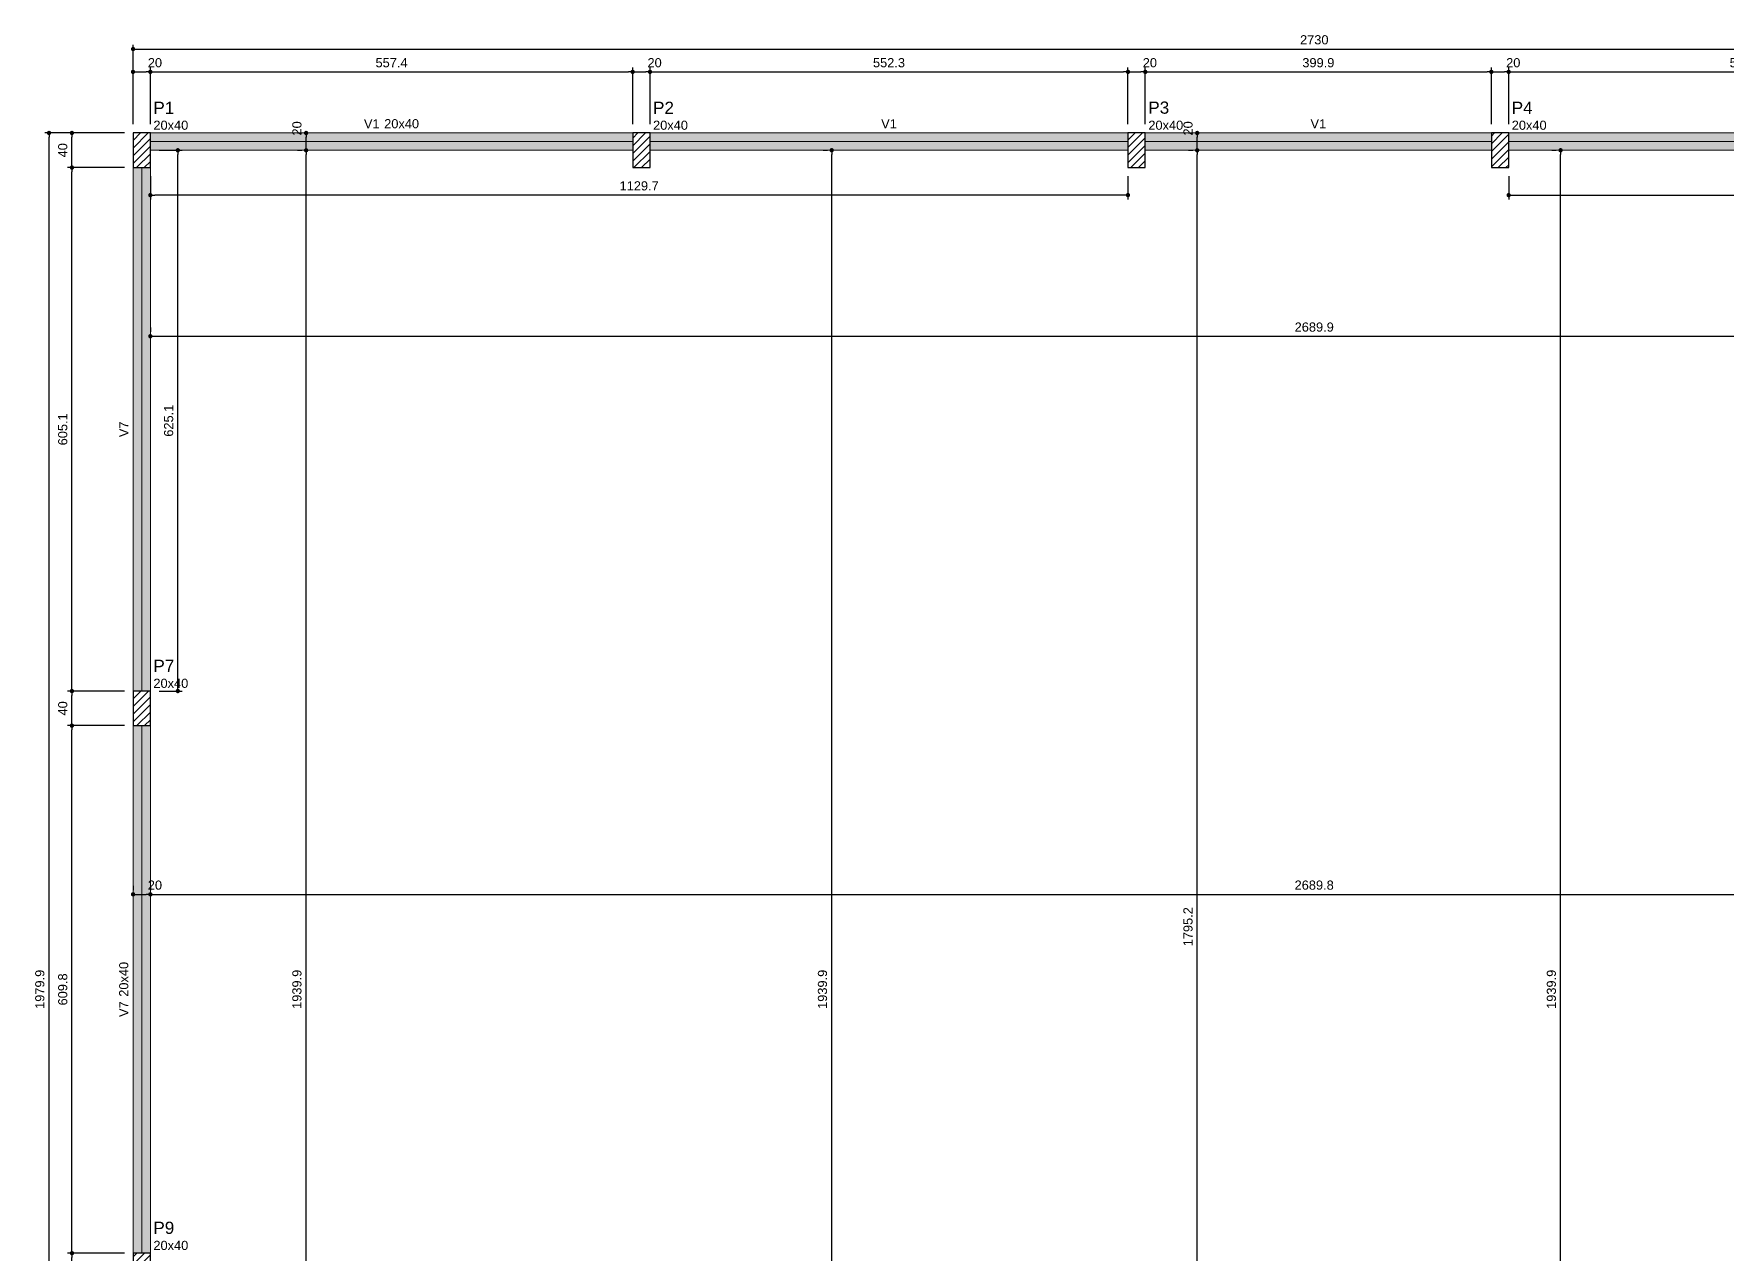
# Model space of a CAD drawing. Header units: millimetres. Extents: x 180 to 11148, y -1598 to 1045.
# Drawn here: x 1701.83 to 1740.94, y 14.91 to 43.1 of the extents above; entities that cross this region are included whole.
import ezdxf

# ---------------------------------------------------------------- set-up
doc = ezdxf.new("R2010")
doc.units = ezdxf.units.MM
doc.header["$MEASUREMENT"] = 0
for name, color, linetype, lineweight in [('FO-Cotas', 5, 'Continuous', 5), ('FO-Eixos', 5, 'Continuous', 5), ('FO-Hachura pilar que passa', 19, 'Continuous', 5), ('FO-Hachura viga', 43, 'Continuous', 5), ('FO-Pilares', 4, 'Continuous', 30), ('FO-Textos das vigas', 7, 'Continuous', 5), ('FO-Textos dos pilares', 7, 'Continuous', 5), ('FO-Vigas', 1, 'Continuous', 20)]:
    doc.layers.add(name, color=color, linetype=linetype, lineweight=lineweight)
doc.styles.add('Arial', font='arial.ttf')
doc.dimstyles.new('UM_50.000000', dxfattribs={"dimtxt": 0.18, "dimasz": 0.1, "dimexe": 0.1, "dimexo": 0.2, "dimgap": 0, "dimtad": 1, "dimtih": 1, "dimtoh": 1, "dimdec": 1, "dimlfac": 50, "dimzin": 0, "dimdsep": 46, "dimtxsty": 'Standard', "dimcen": 0.09, "dimdle": 0.1, "dimadec": 1, "dimazin": 2, "dimtfac": 1, "dimtdec": 4, "dimtofl": 0, "dimtmove": 0, "dimatfit": 3, "dimfxl": 1, "dimtolj": 1, "dimarcsym": 0})
pattern_1 = [(45, (1704.12265, 1.2133), (-0.08838835, 0.08838835), [])]

# ---------------------------------------------------------------- blocks, each defined once
blk = doc.blocks.new('_Dot')
at = {"color": 0, "linetype": 'ByBlock', "lineweight": -2}
blk.add_line((-0.5, 0), (-1, 0), dxfattribs=at)
at = {"color": 0, "linetype": 'ByBlock', "const_width": 0.5}
blk.add_lwpolyline([(-0.25, 0, 1), (0.25, 0, 1)], format="xyb", close=True, dxfattribs=at)
blk = doc.blocks.new('*D481')
at = {"layer": 'Defpoints', "color": 0, "transparency": 16777216}
for p in [(1704.523, 42.223), (1704.123, 40.811), (1704.523, 40.811)]:
    blk.add_point(p, dxfattribs=at)
at = {"layer": 'FO-Cotas', "color": 0, "lineweight": -2, "transparency": 16777216}
for p, q in [((1704.123, 41.011), (1704.123, 42.323)), ((1704.523, 41.011), (1704.523, 42.323)), ((1704.223, 42.223), (1704.423, 42.223))]:
    blk.add_line(p, q, dxfattribs=at)
at = {"layer": 'FO-Cotas', "color": 0, "lineweight": -2, "transparency": 16777216, "xscale": 0.1000000014901161, "yscale": 0.1000000014901161, "zscale": 0.1000000014901161, "rotation": 180}
blk.add_blockref('_Dot', (1704.123, 42.223), dxfattribs=at)
at = {"layer": 'FO-Cotas', "color": 0, "lineweight": -2, "transparency": 16777216, "xscale": 0.1000000014901161, "yscale": 0.1000000014901161, "zscale": 0.1000000014901161}
blk.add_blockref('_Dot', (1704.523, 42.223), dxfattribs=at)
at = {"layer": 'FO-Cotas', "transparency": 16777216, "insert": (1704.629, 42.434), "char_height": 0.2118, "attachment_point": 5, "rotation": 0.0057, "style": 'Arial'}
blk.add_mtext('\\A1;20', dxfattribs=at)
blk = doc.blocks.new('*D482')
at = {"layer": 'Defpoints', "color": 0, "transparency": 16777216}
for p in [(1715.671, 42.223), (1704.523, 40.811), (1715.671, 40.811)]:
    blk.add_point(p, dxfattribs=at)
at = {"layer": 'FO-Cotas', "color": 0, "lineweight": -2, "transparency": 16777216}
for p, q in [((1704.523, 41.011), (1704.523, 42.323)), ((1715.671, 41.011), (1715.671, 42.323)), ((1704.623, 42.223), (1715.571, 42.223))]:
    blk.add_line(p, q, dxfattribs=at)
at = {"layer": 'FO-Cotas', "color": 0, "lineweight": -2, "transparency": 16777216, "xscale": 0.1000000014901161, "yscale": 0.1000000014901161, "zscale": 0.1000000014901161, "rotation": 180}
blk.add_blockref('_Dot', (1704.523, 42.223), dxfattribs=at)
at = {"layer": 'FO-Cotas', "color": 0, "lineweight": -2, "transparency": 16777216, "xscale": 0.1000000014901161, "yscale": 0.1000000014901161, "zscale": 0.1000000014901161}
blk.add_blockref('_Dot', (1715.671, 42.223), dxfattribs=at)
at = {"layer": 'FO-Cotas', "transparency": 16777216, "insert": (1710.097, 42.434), "char_height": 0.2118, "attachment_point": 5, "rotation": 0.0057, "style": 'Arial'}
blk.add_mtext('\\A1;557.4', dxfattribs=at)
blk = doc.blocks.new('*D483')
at = {"layer": 'Defpoints', "color": 0, "transparency": 16777216}
for p in [(1716.071, 42.223), (1715.671, 40.811), (1716.071, 40.811)]:
    blk.add_point(p, dxfattribs=at)
at = {"layer": 'FO-Cotas', "color": 0, "lineweight": -2, "transparency": 16777216}
for p, q in [((1715.671, 41.011), (1715.671, 42.323)), ((1716.071, 41.011), (1716.071, 42.323)), ((1715.771, 42.223), (1715.971, 42.223))]:
    blk.add_line(p, q, dxfattribs=at)
at = {"layer": 'FO-Cotas', "color": 0, "lineweight": -2, "transparency": 16777216, "xscale": 0.1000000014901161, "yscale": 0.1000000014901161, "zscale": 0.1000000014901161, "rotation": 180}
blk.add_blockref('_Dot', (1715.671, 42.223), dxfattribs=at)
at = {"layer": 'FO-Cotas', "color": 0, "lineweight": -2, "transparency": 16777216, "xscale": 0.1000000014901161, "yscale": 0.1000000014901161, "zscale": 0.1000000014901161}
blk.add_blockref('_Dot', (1716.071, 42.223), dxfattribs=at)
at = {"layer": 'FO-Cotas', "transparency": 16777216, "insert": (1716.177, 42.434), "char_height": 0.2118, "attachment_point": 5, "rotation": 0.0057, "style": 'Arial'}
blk.add_mtext('\\A1;20', dxfattribs=at)
blk = doc.blocks.new('*D484')
at = {"layer": 'Defpoints', "color": 0, "transparency": 16777216}
for p in [(1727.117, 42.223), (1716.071, 40.811), (1727.117, 40.811)]:
    blk.add_point(p, dxfattribs=at)
at = {"layer": 'FO-Cotas', "color": 0, "lineweight": -2, "transparency": 16777216}
for p, q in [((1716.071, 41.011), (1716.071, 42.323)), ((1727.117, 41.011), (1727.117, 42.323)), ((1716.171, 42.223), (1727.017, 42.223))]:
    blk.add_line(p, q, dxfattribs=at)
at = {"layer": 'FO-Cotas', "color": 0, "lineweight": -2, "transparency": 16777216, "xscale": 0.1000000014901161, "yscale": 0.1000000014901161, "zscale": 0.1000000014901161, "rotation": 180}
blk.add_blockref('_Dot', (1716.071, 42.223), dxfattribs=at)
at = {"layer": 'FO-Cotas', "color": 0, "lineweight": -2, "transparency": 16777216, "xscale": 0.1000000014901161, "yscale": 0.1000000014901161, "zscale": 0.1000000014901161}
blk.add_blockref('_Dot', (1727.117, 42.223), dxfattribs=at)
at = {"layer": 'FO-Cotas', "transparency": 16777216, "insert": (1721.594, 42.434), "char_height": 0.2118, "attachment_point": 5, "rotation": 0.0057, "style": 'Arial'}
blk.add_mtext('\\A1;552.3', dxfattribs=at)
blk = doc.blocks.new('*D485')
at = {"layer": 'Defpoints', "color": 0, "transparency": 16777216}
for p in [(1727.517, 42.223), (1727.117, 40.811), (1727.517, 40.811)]:
    blk.add_point(p, dxfattribs=at)
at = {"layer": 'FO-Cotas', "color": 0, "lineweight": -2, "transparency": 16777216}
for p, q in [((1727.117, 41.011), (1727.117, 42.323)), ((1727.517, 41.011), (1727.517, 42.323)), ((1727.217, 42.223), (1727.417, 42.223))]:
    blk.add_line(p, q, dxfattribs=at)
at = {"layer": 'FO-Cotas', "color": 0, "lineweight": -2, "transparency": 16777216, "xscale": 0.1000000014901161, "yscale": 0.1000000014901161, "zscale": 0.1000000014901161, "rotation": 180}
blk.add_blockref('_Dot', (1727.117, 42.223), dxfattribs=at)
at = {"layer": 'FO-Cotas', "color": 0, "lineweight": -2, "transparency": 16777216, "xscale": 0.1000000014901161, "yscale": 0.1000000014901161, "zscale": 0.1000000014901161}
blk.add_blockref('_Dot', (1727.517, 42.223), dxfattribs=at)
at = {"layer": 'FO-Cotas', "transparency": 16777216, "insert": (1727.623, 42.434), "char_height": 0.2118, "attachment_point": 5, "rotation": 0.0057, "style": 'Arial'}
blk.add_mtext('\\A1;20', dxfattribs=at)
blk = doc.blocks.new('*D486')
at = {"layer": 'Defpoints', "color": 0, "transparency": 16777216}
for p in [(1735.516, 42.223), (1727.517, 40.811), (1735.516, 40.811)]:
    blk.add_point(p, dxfattribs=at)
at = {"layer": 'FO-Cotas', "color": 0, "lineweight": -2, "transparency": 16777216}
for p, q in [((1727.517, 41.011), (1727.517, 42.323)), ((1735.516, 41.011), (1735.516, 42.323)), ((1727.617, 42.223), (1735.416, 42.223))]:
    blk.add_line(p, q, dxfattribs=at)
at = {"layer": 'FO-Cotas', "color": 0, "lineweight": -2, "transparency": 16777216, "xscale": 0.1000000014901161, "yscale": 0.1000000014901161, "zscale": 0.1000000014901161, "rotation": 180}
blk.add_blockref('_Dot', (1727.517, 42.223), dxfattribs=at)
at = {"layer": 'FO-Cotas', "color": 0, "lineweight": -2, "transparency": 16777216, "xscale": 0.1000000014901161, "yscale": 0.1000000014901161, "zscale": 0.1000000014901161}
blk.add_blockref('_Dot', (1735.516, 42.223), dxfattribs=at)
at = {"layer": 'FO-Cotas', "transparency": 16777216, "insert": (1731.517, 42.434), "char_height": 0.2118, "attachment_point": 5, "rotation": 0.0057, "style": 'Arial'}
blk.add_mtext('\\A1;399.9', dxfattribs=at)
blk = doc.blocks.new('*D487')
at = {"layer": 'Defpoints', "color": 0, "transparency": 16777216}
for p in [(1735.916, 42.223), (1735.516, 40.811), (1735.916, 40.811)]:
    blk.add_point(p, dxfattribs=at)
at = {"layer": 'FO-Cotas', "color": 0, "lineweight": -2, "transparency": 16777216}
for p, q in [((1735.516, 41.011), (1735.516, 42.323)), ((1735.916, 41.011), (1735.916, 42.323)), ((1735.616, 42.223), (1735.816, 42.223))]:
    blk.add_line(p, q, dxfattribs=at)
at = {"layer": 'FO-Cotas', "color": 0, "lineweight": -2, "transparency": 16777216, "xscale": 0.1000000014901161, "yscale": 0.1000000014901161, "zscale": 0.1000000014901161, "rotation": 180}
blk.add_blockref('_Dot', (1735.516, 42.223), dxfattribs=at)
at = {"layer": 'FO-Cotas', "color": 0, "lineweight": -2, "transparency": 16777216, "xscale": 0.1000000014901161, "yscale": 0.1000000014901161, "zscale": 0.1000000014901161}
blk.add_blockref('_Dot', (1735.916, 42.223), dxfattribs=at)
at = {"layer": 'FO-Cotas', "transparency": 16777216, "insert": (1736.022, 42.434), "char_height": 0.2118, "attachment_point": 5, "rotation": 0.0057, "style": 'Arial'}
blk.add_mtext('\\A1;20', dxfattribs=at)
blk = doc.blocks.new('*D488')
at = {"layer": 'Defpoints', "color": 0, "transparency": 16777216}
for p in [(1746.87, 42.223), (1735.916, 40.811), (1746.87, 40.811)]:
    blk.add_point(p, dxfattribs=at)
at = {"layer": 'FO-Cotas', "color": 0, "lineweight": -2, "transparency": 16777216}
for p, q in [((1735.916, 41.011), (1735.916, 42.323)), ((1746.87, 41.011), (1746.87, 42.323)), ((1736.016, 42.223), (1746.77, 42.223))]:
    blk.add_line(p, q, dxfattribs=at)
at = {"layer": 'FO-Cotas', "color": 0, "lineweight": -2, "transparency": 16777216, "xscale": 0.1000000014901161, "yscale": 0.1000000014901161, "zscale": 0.1000000014901161, "rotation": 180}
blk.add_blockref('_Dot', (1735.916, 42.223), dxfattribs=at)
at = {"layer": 'FO-Cotas', "color": 0, "lineweight": -2, "transparency": 16777216, "xscale": 0.1000000014901161, "yscale": 0.1000000014901161, "zscale": 0.1000000014901161}
blk.add_blockref('_Dot', (1746.87, 42.223), dxfattribs=at)
at = {"layer": 'FO-Cotas', "transparency": 16777216, "insert": (1741.393, 42.434), "char_height": 0.2118, "attachment_point": 5, "rotation": 0.0057, "style": 'Arial'}
blk.add_mtext('\\A1;547.7', dxfattribs=at)
blk = doc.blocks.new('*D492')
at = {"layer": 'Defpoints', "color": 0, "transparency": 16777216}
for p in [(1758.723, 42.752), (1704.123, 40.811), (1758.723, 40.811)]:
    blk.add_point(p, dxfattribs=at)
at = {"layer": 'FO-Cotas', "color": 0, "lineweight": -2, "transparency": 16777216}
for p, q in [((1704.123, 41.011), (1704.123, 42.852)), ((1704.223, 42.752), (1758.623, 42.752)), ((1758.723, 41.011), (1758.723, 42.852))]:
    blk.add_line(p, q, dxfattribs=at)
at = {"layer": 'FO-Cotas', "color": 0, "lineweight": -2, "transparency": 16777216, "xscale": 0.1000000014901161, "yscale": 0.1000000014901161, "zscale": 0.1000000014901161, "rotation": 180}
blk.add_blockref('_Dot', (1704.123, 42.752), dxfattribs=at)
at = {"layer": 'FO-Cotas', "color": 0, "lineweight": -2, "transparency": 16777216, "xscale": 0.1000000014901161, "yscale": 0.1000000014901161, "zscale": 0.1000000014901161}
blk.add_blockref('_Dot', (1758.723, 42.752), dxfattribs=at)
at = {"layer": 'FO-Cotas', "transparency": 16777216, "insert": (1731.423, 42.964), "char_height": 0.2118, "attachment_point": 5, "rotation": 0.0057, "style": 'Arial'}
blk.add_mtext('\\A1;2730', dxfattribs=at)
blk = doc.blocks.new('*D508')
at = {"layer": 'Defpoints', "color": 0, "transparency": 16777216}
for p in [(1702.711, 14.912), (1704.123, 14.912), (1704.123, 14.112)]:
    blk.add_point(p, dxfattribs=at)
at = {"layer": 'FO-Cotas', "color": 0, "lineweight": -2, "transparency": 16777216}
for p, q in [((1703.923, 14.912), (1702.611, 14.912)), ((1702.711, 14.212), (1702.711, 14.812)), ((1703.923, 14.112), (1702.611, 14.112))]:
    blk.add_line(p, q, dxfattribs=at)
at = {"layer": 'FO-Cotas', "color": 0, "lineweight": -2, "transparency": 16777216, "xscale": 0.1000000014901161, "yscale": 0.1000000014901161, "zscale": 0.1000000014901161}
for p, rotation in [((1702.711, 14.912), 90), ((1702.711, 14.112), 270)]:
    blk.add_blockref('_Dot', p, dxfattribs=dict(at, rotation=rotation))
at = {"layer": 'FO-Cotas', "transparency": 16777216, "insert": (1702.499, 14.512), "char_height": 0.2118, "attachment_point": 5, "rotation": 90, "style": 'Arial'}
blk.add_mtext('\\A1;40', dxfattribs=at)
blk = doc.blocks.new('*D509')
at = {"layer": 'Defpoints', "color": 0, "transparency": 16777216}
for p in [(1702.711, 27.108), (1704.123, 27.108), (1704.123, 14.912)]:
    blk.add_point(p, dxfattribs=at)
at = {"layer": 'FO-Cotas', "color": 0, "lineweight": -2, "transparency": 16777216}
for p, q in [((1703.923, 27.108), (1702.611, 27.108)), ((1702.711, 15.012), (1702.711, 27.008)), ((1703.923, 14.912), (1702.611, 14.912))]:
    blk.add_line(p, q, dxfattribs=at)
at = {"layer": 'FO-Cotas', "color": 0, "lineweight": -2, "transparency": 16777216, "xscale": 0.1000000014901161, "yscale": 0.1000000014901161, "zscale": 0.1000000014901161}
for p, rotation in [((1702.711, 27.108), 90), ((1702.711, 14.912), 270)]:
    blk.add_blockref('_Dot', p, dxfattribs=dict(at, rotation=rotation))
at = {"layer": 'FO-Cotas', "transparency": 16777216, "insert": (1702.499, 21.01), "char_height": 0.2118, "attachment_point": 5, "rotation": 90, "style": 'Arial'}
blk.add_mtext('\\A1;609.8', dxfattribs=at)
blk = doc.blocks.new('*D510')
at = {"layer": 'Defpoints', "color": 0, "transparency": 16777216}
for p in [(1702.711, 27.908), (1704.123, 27.908), (1704.123, 27.108)]:
    blk.add_point(p, dxfattribs=at)
at = {"layer": 'FO-Cotas', "color": 0, "lineweight": -2, "transparency": 16777216}
for p, q in [((1703.923, 27.908), (1702.611, 27.908)), ((1702.711, 27.208), (1702.711, 27.808)), ((1703.923, 27.108), (1702.611, 27.108))]:
    blk.add_line(p, q, dxfattribs=at)
at = {"layer": 'FO-Cotas', "color": 0, "lineweight": -2, "transparency": 16777216, "xscale": 0.1000000014901161, "yscale": 0.1000000014901161, "zscale": 0.1000000014901161}
for p, rotation in [((1702.711, 27.908), 90), ((1702.711, 27.108), 270)]:
    blk.add_blockref('_Dot', p, dxfattribs=dict(at, rotation=rotation))
at = {"layer": 'FO-Cotas', "transparency": 16777216, "insert": (1702.499, 27.508), "char_height": 0.2118, "attachment_point": 5, "rotation": 90, "style": 'Arial'}
blk.add_mtext('\\A1;40', dxfattribs=at)
blk = doc.blocks.new('*D511')
at = {"layer": 'Defpoints', "color": 0, "transparency": 16777216}
for p in [(1702.711, 40.011), (1704.123, 40.011), (1704.123, 27.908)]:
    blk.add_point(p, dxfattribs=at)
at = {"layer": 'FO-Cotas', "color": 0, "lineweight": -2, "transparency": 16777216}
for p, q in [((1703.923, 40.011), (1702.611, 40.011)), ((1702.711, 28.008), (1702.711, 39.911)), ((1703.923, 27.908), (1702.611, 27.908))]:
    blk.add_line(p, q, dxfattribs=at)
at = {"layer": 'FO-Cotas', "color": 0, "lineweight": -2, "transparency": 16777216, "xscale": 0.1000000014901161, "yscale": 0.1000000014901161, "zscale": 0.1000000014901161}
for p, rotation in [((1702.711, 40.011), 90), ((1702.711, 27.908), 270)]:
    blk.add_blockref('_Dot', p, dxfattribs=dict(at, rotation=rotation))
at = {"layer": 'FO-Cotas', "transparency": 16777216, "insert": (1702.499, 33.959), "char_height": 0.2118, "attachment_point": 5, "rotation": 90, "style": 'Arial'}
blk.add_mtext('\\A1;605.1', dxfattribs=at)
blk = doc.blocks.new('*D512')
at = {"layer": 'Defpoints', "color": 0, "transparency": 16777216}
for p in [(1702.711, 40.811), (1704.123, 40.811), (1704.123, 40.011)]:
    blk.add_point(p, dxfattribs=at)
at = {"layer": 'FO-Cotas', "color": 0, "lineweight": -2, "transparency": 16777216}
for p, q in [((1703.923, 40.811), (1702.611, 40.811)), ((1702.711, 40.111), (1702.711, 40.711)), ((1703.923, 40.011), (1702.611, 40.011))]:
    blk.add_line(p, q, dxfattribs=at)
at = {"layer": 'FO-Cotas', "color": 0, "lineweight": -2, "transparency": 16777216, "xscale": 0.1000000014901161, "yscale": 0.1000000014901161, "zscale": 0.1000000014901161}
for p, rotation in [((1702.711, 40.811), 90), ((1702.711, 40.011), 270)]:
    blk.add_blockref('_Dot', p, dxfattribs=dict(at, rotation=rotation))
at = {"layer": 'FO-Cotas', "transparency": 16777216, "insert": (1702.499, 40.411), "char_height": 0.2118, "attachment_point": 5, "rotation": 90, "style": 'Arial'}
blk.add_mtext('\\A1;40', dxfattribs=at)
blk = doc.blocks.new('*D513')
at = {"layer": 'Defpoints', "color": 0, "transparency": 16777216}
for p in [(1702.181, 40.811), (1704.123, 40.811), (1704.123, 1.213)]:
    blk.add_point(p, dxfattribs=at)
at = {"layer": 'FO-Cotas', "color": 0, "lineweight": -2, "transparency": 16777216}
for p, q in [((1703.923, 40.811), (1702.081, 40.811)), ((1702.181, 1.313), (1702.181, 40.711)), ((1703.923, 1.213), (1702.081, 1.213))]:
    blk.add_line(p, q, dxfattribs=at)
at = {"layer": 'FO-Cotas', "color": 0, "lineweight": -2, "transparency": 16777216, "xscale": 0.1000000014901161, "yscale": 0.1000000014901161, "zscale": 0.1000000014901161}
for p, rotation in [((1702.181, 40.811), 90), ((1702.181, 1.213), 270)]:
    blk.add_blockref('_Dot', p, dxfattribs=dict(at, rotation=rotation))
at = {"layer": 'FO-Cotas', "transparency": 16777216, "insert": (1701.969, 21.012), "char_height": 0.2118, "attachment_point": 5, "rotation": 90, "style": 'Arial'}
blk.add_mtext('\\A1;1979.9', dxfattribs=at)
blk = doc.blocks.new('*D542')
at = {"layer": 'Defpoints', "color": 0, "transparency": 16777216}
for p in [(1704.123, 23.208), (1704.523, 23.208), (1704.523, 23.208)]:
    blk.add_point(p, dxfattribs=at)
at = {"layer": 'FO-Cotas', "color": 0, "lineweight": -2, "transparency": 16777216}
for p, q in [((1704.123, 23.408), (1704.123, 23.308)), ((1704.223, 23.208), (1704.423, 23.208)), ((1704.523, 23.408), (1704.523, 23.308))]:
    blk.add_line(p, q, dxfattribs=at)
at = {"layer": 'FO-Cotas', "color": 0, "lineweight": -2, "transparency": 16777216, "xscale": 0.1000000014901161, "yscale": 0.1000000014901161, "zscale": 0.1000000014901161, "rotation": 180}
blk.add_blockref('_Dot', (1704.123, 23.208), dxfattribs=at)
at = {"layer": 'FO-Cotas', "color": 0, "lineweight": -2, "transparency": 16777216, "xscale": 0.1000000014901161, "yscale": 0.1000000014901161, "zscale": 0.1000000014901161}
blk.add_blockref('_Dot', (1704.523, 23.208), dxfattribs=at)
at = {"layer": 'FO-Cotas', "transparency": 16777216, "insert": (1704.629, 23.42), "char_height": 0.2118, "attachment_point": 5, "rotation": 0.0057, "style": 'Arial'}
blk.add_mtext('\\A1;20', dxfattribs=at)
blk = doc.blocks.new('*D543')
at = {"layer": 'Defpoints', "color": 0, "transparency": 16777216}
for p in [(1704.523, 23.208), (1758.319, 23.208), (1758.319, 23.208)]:
    blk.add_point(p, dxfattribs=at)
at = {"layer": 'FO-Cotas', "color": 0, "lineweight": -2, "transparency": 16777216}
for p, q in [((1704.523, 23.408), (1704.523, 23.308)), ((1704.623, 23.208), (1758.219, 23.208)), ((1758.319, 23.408), (1758.319, 23.308))]:
    blk.add_line(p, q, dxfattribs=at)
at = {"layer": 'FO-Cotas', "color": 0, "lineweight": -2, "transparency": 16777216, "xscale": 0.1000000014901161, "yscale": 0.1000000014901161, "zscale": 0.1000000014901161, "rotation": 180}
blk.add_blockref('_Dot', (1704.523, 23.208), dxfattribs=at)
at = {"layer": 'FO-Cotas', "color": 0, "lineweight": -2, "transparency": 16777216, "xscale": 0.1000000014901161, "yscale": 0.1000000014901161, "zscale": 0.1000000014901161}
blk.add_blockref('_Dot', (1758.319, 23.208), dxfattribs=at)
at = {"layer": 'FO-Cotas', "transparency": 16777216, "insert": (1731.421, 23.42), "char_height": 0.2118, "attachment_point": 5, "rotation": 0.0057, "style": 'Arial'}
blk.add_mtext('\\A1;2689.8', dxfattribs=at)
blk = doc.blocks.new('*D545')
at = {"layer": 'Defpoints', "color": 0, "transparency": 16777216}
for p in [(1704.523, 36.111), (1758.321, 36.111), (1758.321, 36.111)]:
    blk.add_point(p, dxfattribs=at)
at = {"layer": 'FO-Cotas', "color": 0, "lineweight": -2, "transparency": 16777216}
for p, q in [((1704.523, 36.311), (1704.523, 36.211)), ((1704.623, 36.111), (1758.221, 36.111)), ((1758.321, 36.311), (1758.321, 36.211))]:
    blk.add_line(p, q, dxfattribs=at)
at = {"layer": 'FO-Cotas', "color": 0, "lineweight": -2, "transparency": 16777216, "xscale": 0.1000000014901161, "yscale": 0.1000000014901161, "zscale": 0.1000000014901161, "rotation": 180}
blk.add_blockref('_Dot', (1704.523, 36.111), dxfattribs=at)
at = {"layer": 'FO-Cotas', "color": 0, "lineweight": -2, "transparency": 16777216, "xscale": 0.1000000014901161, "yscale": 0.1000000014901161, "zscale": 0.1000000014901161}
blk.add_blockref('_Dot', (1758.321, 36.111), dxfattribs=at)
at = {"layer": 'FO-Cotas', "transparency": 16777216, "insert": (1731.422, 36.322), "char_height": 0.2118, "attachment_point": 5, "rotation": 0.0057, "style": 'Arial'}
blk.add_mtext('\\A1;2689.9', dxfattribs=at)
blk = doc.blocks.new('*D548')
at = {"layer": 'Defpoints', "color": 0, "transparency": 16777216}
for p in [(1708.123, 40.411), (1708.123, 40.411), (1708.123, 1.613)]:
    blk.add_point(p, dxfattribs=at)
at = {"layer": 'FO-Cotas', "color": 0, "lineweight": -2, "transparency": 16777216}
for p, q in [((1707.923, 40.411), (1708.023, 40.411)), ((1708.123, 1.713), (1708.123, 40.311)), ((1707.923, 1.613), (1708.023, 1.613))]:
    blk.add_line(p, q, dxfattribs=at)
at = {"layer": 'FO-Cotas', "color": 0, "lineweight": -2, "transparency": 16777216, "xscale": 0.1000000014901161, "yscale": 0.1000000014901161, "zscale": 0.1000000014901161}
for p, rotation in [((1708.123, 40.411), 90), ((1708.123, 1.613), 270)]:
    blk.add_blockref('_Dot', p, dxfattribs=dict(at, rotation=rotation))
at = {"layer": 'FO-Cotas', "transparency": 16777216, "insert": (1707.911, 21.012), "char_height": 0.2118, "attachment_point": 5, "rotation": 90, "style": 'Arial'}
blk.add_mtext('\\A1;1939.9', dxfattribs=at)
blk = doc.blocks.new('*D549')
at = {"layer": 'Defpoints', "color": 0, "transparency": 16777216}
for p in [(1708.123, 40.811), (1708.123, 40.811), (1708.123, 40.411)]:
    blk.add_point(p, dxfattribs=at)
at = {"layer": 'FO-Cotas', "color": 0, "lineweight": -2, "transparency": 16777216}
for p, q in [((1707.923, 40.811), (1708.023, 40.811)), ((1708.123, 40.511), (1708.123, 40.711)), ((1707.923, 40.411), (1708.023, 40.411))]:
    blk.add_line(p, q, dxfattribs=at)
at = {"layer": 'FO-Cotas', "color": 0, "lineweight": -2, "transparency": 16777216, "xscale": 0.1000000014901161, "yscale": 0.1000000014901161, "zscale": 0.1000000014901161}
for p, rotation in [((1708.123, 40.811), 90), ((1708.123, 40.411), 270)]:
    blk.add_blockref('_Dot', p, dxfattribs=dict(at, rotation=rotation))
at = {"layer": 'FO-Cotas', "transparency": 16777216, "insert": (1707.911, 40.917), "char_height": 0.2118, "attachment_point": 5, "rotation": 90, "style": 'Arial'}
blk.add_mtext('\\A1;20', dxfattribs=at)
blk = doc.blocks.new('*D550')
at = {"layer": 'Defpoints', "color": 0, "transparency": 16777216}
for p in [(1720.27, 40.411), (1720.27, 40.411), (1720.27, 1.613)]:
    blk.add_point(p, dxfattribs=at)
at = {"layer": 'FO-Cotas', "color": 0, "lineweight": -2, "transparency": 16777216}
for p, q in [((1720.07, 40.411), (1720.17, 40.411)), ((1720.27, 1.713), (1720.27, 40.311)), ((1720.07, 1.613), (1720.17, 1.613))]:
    blk.add_line(p, q, dxfattribs=at)
at = {"layer": 'FO-Cotas', "color": 0, "lineweight": -2, "transparency": 16777216, "xscale": 0.1000000014901161, "yscale": 0.1000000014901161, "zscale": 0.1000000014901161}
for p, rotation in [((1720.27, 40.411), 90), ((1720.27, 1.613), 270)]:
    blk.add_blockref('_Dot', p, dxfattribs=dict(at, rotation=rotation))
at = {"layer": 'FO-Cotas', "transparency": 16777216, "insert": (1720.058, 21.012), "char_height": 0.2118, "attachment_point": 5, "rotation": 90, "style": 'Arial'}
blk.add_mtext('\\A1;1939.9', dxfattribs=at)
blk = doc.blocks.new('*D560')
at = {"layer": 'Defpoints', "color": 0, "transparency": 16777216}
for p in [(1728.717, 40.411), (1728.717, 40.411), (1728.717, 4.507)]:
    blk.add_point(p, dxfattribs=at)
at = {"layer": 'FO-Cotas', "color": 0, "lineweight": -2, "transparency": 16777216}
for p, q in [((1728.517, 40.411), (1728.617, 40.411)), ((1728.717, 4.607), (1728.717, 40.311)), ((1728.517, 4.507), (1728.617, 4.507))]:
    blk.add_line(p, q, dxfattribs=at)
at = {"layer": 'FO-Cotas', "color": 0, "lineweight": -2, "transparency": 16777216, "xscale": 0.1000000014901161, "yscale": 0.1000000014901161, "zscale": 0.1000000014901161}
for p, rotation in [((1728.717, 40.411), 90), ((1728.717, 4.507), 270)]:
    blk.add_blockref('_Dot', p, dxfattribs=dict(at, rotation=rotation))
at = {"layer": 'FO-Cotas', "transparency": 16777216, "insert": (1728.506, 22.459), "char_height": 0.2118, "attachment_point": 5, "rotation": 90, "style": 'Arial'}
blk.add_mtext('\\A1;1795.2', dxfattribs=at)
blk = doc.blocks.new('*D561')
at = {"layer": 'Defpoints', "color": 0, "transparency": 16777216}
for p in [(1728.717, 40.811), (1728.717, 40.811), (1728.717, 40.411)]:
    blk.add_point(p, dxfattribs=at)
at = {"layer": 'FO-Cotas', "color": 0, "lineweight": -2, "transparency": 16777216}
for p, q in [((1728.517, 40.811), (1728.617, 40.811)), ((1728.717, 40.511), (1728.717, 40.711)), ((1728.517, 40.411), (1728.617, 40.411))]:
    blk.add_line(p, q, dxfattribs=at)
at = {"layer": 'FO-Cotas', "color": 0, "lineweight": -2, "transparency": 16777216, "xscale": 0.1000000014901161, "yscale": 0.1000000014901161, "zscale": 0.1000000014901161}
for p, rotation in [((1728.717, 40.811), 90), ((1728.717, 40.411), 270)]:
    blk.add_blockref('_Dot', p, dxfattribs=dict(at, rotation=rotation))
at = {"layer": 'FO-Cotas', "transparency": 16777216, "insert": (1728.506, 40.917), "char_height": 0.2118, "attachment_point": 5, "rotation": 90, "style": 'Arial'}
blk.add_mtext('\\A1;20', dxfattribs=at)
blk = doc.blocks.new('*D565')
at = {"layer": 'Defpoints', "color": 0, "transparency": 16777216}
for p in [(1737.116, 40.411), (1737.116, 40.411), (1737.116, 1.613)]:
    blk.add_point(p, dxfattribs=at)
at = {"layer": 'FO-Cotas', "color": 0, "lineweight": -2, "transparency": 16777216}
for p, q in [((1736.916, 40.411), (1737.016, 40.411)), ((1737.116, 1.713), (1737.116, 40.311)), ((1736.916, 1.613), (1737.016, 1.613))]:
    blk.add_line(p, q, dxfattribs=at)
at = {"layer": 'FO-Cotas', "color": 0, "lineweight": -2, "transparency": 16777216, "xscale": 0.1000000014901161, "yscale": 0.1000000014901161, "zscale": 0.1000000014901161}
for p, rotation in [((1737.116, 40.411), 90), ((1737.116, 1.613), 270)]:
    blk.add_blockref('_Dot', p, dxfattribs=dict(at, rotation=rotation))
at = {"layer": 'FO-Cotas', "transparency": 16777216, "insert": (1736.904, 21.012), "char_height": 0.2118, "attachment_point": 5, "rotation": 90, "style": 'Arial'}
blk.add_mtext('\\A1;1939.9', dxfattribs=at)
blk = doc.blocks.new('*D571')
at = {"layer": 'Defpoints', "color": 0, "transparency": 16777216}
for p in [(1704.523, 40.011), (1727.117, 40.011), (1704.523, 39.375)]:
    blk.add_point(p, dxfattribs=at)
at = {"layer": 'FO-Cotas', "color": 0, "lineweight": -2, "transparency": 16777216}
for p, q in [((1704.523, 39.811), (1704.523, 39.275)), ((1727.117, 39.811), (1727.117, 39.275)), ((1727.017, 39.375), (1704.623, 39.375))]:
    blk.add_line(p, q, dxfattribs=at)
at = {"layer": 'FO-Cotas', "color": 0, "lineweight": -2, "transparency": 16777216, "xscale": 0.1000000014901161, "yscale": 0.1000000014901161, "zscale": 0.1000000014901161, "rotation": 180}
blk.add_blockref('_Dot', (1704.523, 39.375), dxfattribs=at)
at = {"layer": 'FO-Cotas', "color": 0, "lineweight": -2, "transparency": 16777216, "xscale": 0.1000000014901161, "yscale": 0.1000000014901161, "zscale": 0.1000000014901161}
blk.add_blockref('_Dot', (1727.117, 39.375), dxfattribs=at)
at = {"layer": 'FO-Cotas', "transparency": 16777216, "insert": (1715.82, 39.587), "char_height": 0.2118, "attachment_point": 5, "rotation": 0.0057, "style": 'Arial'}
blk.add_mtext('\\A1;1129.7', dxfattribs=at)
blk = doc.blocks.new('*D572')
at = {"layer": 'Defpoints', "color": 0, "transparency": 16777216}
for p in [(1735.916, 40.011), (1747.27, 40.011), (1747.27, 39.375)]:
    blk.add_point(p, dxfattribs=at)
at = {"layer": 'FO-Cotas', "color": 0, "lineweight": -2, "transparency": 16777216}
for p, q in [((1735.916, 39.811), (1735.916, 39.275)), ((1747.27, 39.811), (1747.27, 39.275)), ((1736.016, 39.375), (1747.17, 39.375))]:
    blk.add_line(p, q, dxfattribs=at)
at = {"layer": 'FO-Cotas', "color": 0, "lineweight": -2, "transparency": 16777216, "xscale": 0.1000000014901161, "yscale": 0.1000000014901161, "zscale": 0.1000000014901161, "rotation": 180}
blk.add_blockref('_Dot', (1735.916, 39.375), dxfattribs=at)
at = {"layer": 'FO-Cotas', "color": 0, "lineweight": -2, "transparency": 16777216, "xscale": 0.1000000014901161, "yscale": 0.1000000014901161, "zscale": 0.1000000014901161}
blk.add_blockref('_Dot', (1747.27, 39.375), dxfattribs=at)
at = {"layer": 'FO-Cotas', "transparency": 16777216, "insert": (1741.593, 39.587), "char_height": 0.2118, "attachment_point": 5, "rotation": 0.0057, "style": 'Arial'}
blk.add_mtext('\\A1;567.7', dxfattribs=at)
blk = doc.blocks.new('*D575')
at = {"layer": 'Defpoints', "color": 0, "transparency": 16777216}
for p in [(1704.523, 40.411), (1705.158, 40.411), (1704.523, 27.908)]:
    blk.add_point(p, dxfattribs=at)
at = {"layer": 'FO-Cotas', "color": 0, "lineweight": -2, "transparency": 16777216}
for p, q in [((1704.723, 40.411), (1705.258, 40.411)), ((1705.158, 28.008), (1705.158, 40.311)), ((1704.723, 27.908), (1705.258, 27.908))]:
    blk.add_line(p, q, dxfattribs=at)
at = {"layer": 'FO-Cotas', "color": 0, "lineweight": -2, "transparency": 16777216, "xscale": 0.1000000014901161, "yscale": 0.1000000014901161, "zscale": 0.1000000014901161}
for p, rotation in [((1705.158, 40.411), 90), ((1705.158, 27.908), 270)]:
    blk.add_blockref('_Dot', p, dxfattribs=dict(at, rotation=rotation))
at = {"layer": 'FO-Cotas', "transparency": 16777216, "insert": (1704.946, 34.159), "char_height": 0.2118, "attachment_point": 5, "rotation": 90, "style": 'Arial'}
blk.add_mtext('\\A1;625.1', dxfattribs=at)

msp = doc.modelspace()

# ---------------------------------------------------------------- hatches: boundary and pattern name
at = {"layer": 'FO-Hachura pilar que passa', "linetype": 'Continuous'}
h = msp.add_hatch(dxfattribs=at)
h.set_pattern_fill('ANSI31', color=256, style=0)
h.set_pattern_definition(pattern_1)
h.paths.add_polyline_path([(1704.1226, 40.0107), (1704.3226, 40.0107), (1704.5226, 40.0107), (1704.5226, 40.4107), (1704.5226, 40.8107), (1704.3226, 40.8107), (1704.1226, 40.8107), (1704.1226, 40.4107)])
h = msp.add_hatch(dxfattribs=at)
h.set_pattern_fill('ANSI31', color=256, style=0)
h.set_pattern_definition(pattern_1)
h.paths.add_polyline_path([(1715.6708, 40.0107), (1715.8708, 40.0107), (1716.0708, 40.0107), (1716.0708, 40.4107), (1716.0708, 40.8107), (1715.8708, 40.8107), (1715.6708, 40.8107), (1715.6708, 40.4107)])
h = msp.add_hatch(dxfattribs=at)
h.set_pattern_fill('ANSI31', color=256, style=0)
h.set_pattern_definition(pattern_1)
h.paths.add_polyline_path([(1727.1174, 40.0107), (1727.3174, 40.0107), (1727.5174, 40.0107), (1727.5174, 40.4107), (1727.5174, 40.8107), (1727.3174, 40.8107), (1727.1174, 40.8107), (1727.1174, 40.4107)])
h = msp.add_hatch(dxfattribs=at)
h.set_pattern_fill('ANSI31', color=256, style=0)
h.set_pattern_definition(pattern_1)
h.paths.add_polyline_path([(1735.5162, 40.0107), (1735.7162, 40.0107), (1735.9162, 40.0107), (1735.9162, 40.4107), (1735.9162, 40.8107), (1735.7162, 40.8107), (1735.5162, 40.8107), (1735.5162, 40.4107)])
h = msp.add_hatch(dxfattribs=at)
h.set_pattern_fill('ANSI31', color=256, style=0)
h.set_pattern_definition(pattern_1)
h.paths.add_polyline_path([(1704.1226, 27.1079), (1704.3226, 27.1079), (1704.5226, 27.1079), (1704.5226, 27.5079), (1704.5226, 27.9079), (1704.3226, 27.9079), (1704.1226, 27.9079), (1704.1226, 27.5079)])
h = msp.add_hatch(dxfattribs=at)
h.set_pattern_fill('ANSI31', color=256, style=0)
h.set_pattern_definition(pattern_1)
h.paths.add_polyline_path([(1704.1226, 14.1119), (1704.3226, 14.1119), (1704.5226, 14.1119), (1704.5226, 14.5119), (1704.5226, 14.9119), (1704.3226, 14.9119), (1704.1226, 14.9119), (1704.1226, 14.5119)])
at = {"layer": 'FO-Hachura viga', "linetype": 'Continuous'}
for points in [[(1715.6708, 40.8105), (1715.6708, 40.8105), (1704.5226, 40.8105), (1704.5226, 40.4105), (1715.6708, 40.4105), (1715.6708, 40.8105)], [(1727.1174, 40.4105), (1727.1174, 40.4105), (1727.1174, 40.8107), (1716.0708, 40.8107), (1716.0708, 40.4105), (1727.1174, 40.4105)], [(1735.5162, 40.8105), (1735.5162, 40.8105), (1727.5174, 40.8105), (1727.5174, 40.4105), (1735.5162, 40.4105), (1735.5162, 40.8105)], [(1746.8694, 40.8105), (1746.8694, 40.8105), (1735.9162, 40.8105), (1735.9162, 40.4107), (1746.8694, 40.4107), (1746.8694, 40.8105)], [(1704.5226, 40.0105), (1704.5226, 40.0105), (1704.1226, 40.0105), (1704.1226, 27.9079), (1704.5226, 27.9079), (1704.5226, 40.0105)], [(1704.5226, 27.1079), (1704.5226, 27.1079), (1704.1226, 27.1079), (1704.1226, 14.9119), (1704.5226, 14.9119), (1704.5226, 27.1079)]]:
    msp.add_hatch(color=256, dxfattribs=at).paths.add_polyline_path(points)

# ---------------------------------------------------------------- linework, layer by layer
at = {"layer": 'FO-Eixos'}
for p, q in [((1704.5226, 40.6107), (1715.6708, 40.6107)), ((1716.0708, 40.6107), (1727.1174, 40.6107)), ((1727.5174, 40.6107), (1735.5162, 40.6107)), ((1735.9162, 40.6107), (1746.8696, 40.6107)), ((1704.3226, 27.9079), (1704.3226, 40.0107)), ((1704.3226, 14.9119), (1704.3226, 27.1079))]:
    msp.add_line(p, q, dxfattribs=at)
at = {"layer": 'FO-Pilares'}
for points in [[(1704.1226, 40.0107), (1704.3226, 40.0107), (1704.5226, 40.0107), (1704.5226, 40.4107), (1704.5226, 40.8107), (1704.3226, 40.8107), (1704.1226, 40.8107), (1704.1226, 40.4107), (1704.1226, 40.0107)], [(1715.6708, 40.0107), (1715.8708, 40.0107), (1716.0708, 40.0107), (1716.0708, 40.4107), (1716.0708, 40.8107), (1715.8708, 40.8107), (1715.6708, 40.8107), (1715.6708, 40.4107), (1715.6708, 40.0107)], [(1727.1174, 40.0107), (1727.3174, 40.0107), (1727.5174, 40.0107), (1727.5174, 40.4107), (1727.5174, 40.8107), (1727.3174, 40.8107), (1727.1174, 40.8107), (1727.1174, 40.4107), (1727.1174, 40.0107)], [(1735.5162, 40.0107), (1735.7162, 40.0107), (1735.9162, 40.0107), (1735.9162, 40.4107), (1735.9162, 40.8107), (1735.7162, 40.8107), (1735.5162, 40.8107), (1735.5162, 40.4107), (1735.5162, 40.0107)], [(1704.1226, 27.1079), (1704.3226, 27.1079), (1704.5226, 27.1079), (1704.5226, 27.5079), (1704.5226, 27.9079), (1704.3226, 27.9079), (1704.1226, 27.9079), (1704.1226, 27.5079), (1704.1226, 27.1079)], [(1704.1226, 14.1119), (1704.3226, 14.1119), (1704.5226, 14.1119), (1704.5226, 14.5119), (1704.5226, 14.9119), (1704.3226, 14.9119), (1704.1226, 14.9119), (1704.1226, 14.5119), (1704.1226, 14.1119)]]:
    msp.add_lwpolyline(points, close=True, dxfattribs=at)
at = {"layer": 'FO-Vigas'}
for p, q in [((1704.5226, 40.8107), (1715.6708, 40.8107)), ((1716.0708, 40.8107), (1727.1174, 40.8107)), ((1727.5174, 40.8107), (1735.5162, 40.8107)), ((1735.9162, 40.8107), (1746.8696, 40.8107)), ((1704.5226, 40.4107), (1715.6708, 40.4107)), ((1716.0708, 40.4107), (1727.1174, 40.4107)), ((1727.5174, 40.4107), (1735.5162, 40.4107)), ((1735.9162, 40.4107), (1746.8696, 40.4107)), ((1704.1226, 27.9079), (1704.1226, 40.0107)), ((1704.5226, 27.9079), (1704.5226, 40.0107)), ((1704.1226, 14.9119), (1704.1226, 27.1079)), ((1704.5226, 14.9119), (1704.5226, 27.1079))]:
    msp.add_line(p, q, dxfattribs=at)

# ---------------------------------------------------------------- texts
at = {"layer": 'FO-Textos das vigas', "linetype": 'Continuous', "char_height": 0.2118, "line_spacing_factor": 0.798, "style": 'Arial'}
for s, insert, width, attachment_point in [('V1', (1709.8211, 40.9166), 0.730885, 9), ('20x40', (1709.927, 40.9166), 1.621923, 7), ('V1', (1721.5941, 40.9166), 0.730885, 8), ('V1', (1731.5168, 40.9166), 0.730885, 8)]:
    msp.add_mtext(s, dxfattribs=dict(at, insert=insert, width=width, attachment_point=attachment_point))
at = {"layer": 'FO-Textos das vigas', "linetype": 'Continuous', "char_height": 0.2118, "rotation": 90, "line_spacing_factor": 0.798, "style": 'Arial'}
for s, insert, width, attachment_point in [('V7', (1704.0167, 33.9593), 0.730885, 8), ('20x40', (1704.0167, 20.8401), 1.621923, 7), ('V7', (1704.0167, 20.7342), 0.730885, 9)]:
    msp.add_mtext(s, dxfattribs=dict(at, insert=insert, width=width, attachment_point=attachment_point))
at = {"layer": 'FO-Textos dos pilares', "linetype": 'Continuous', "attachment_point": 7, "line_spacing_factor": 0.798, "style": 'Arial'}
for s, insert, char_height, width in [('P1', (1704.5932, 41.2519), 0.2824, 0.969541), ('P2', (1716.1414, 41.2519), 0.2824, 0.969541), ('P3', (1727.588, 41.2519), 0.2824, 0.969541), ('P4', (1735.9868, 41.2519), 0.2824, 0.969541), ('20x40', (1704.5932, 40.8813), 0.2118, 1.621923), ('20x40', (1716.1414, 40.8813), 0.2118, 1.621923), ('20x40', (1727.588, 40.8813), 0.2118, 1.621923), ('20x40', (1735.9868, 40.8813), 0.2118, 1.621923), ('P7', (1704.5932, 28.3491), 0.2824, 0.969541), ('20x40', (1704.5932, 27.9785), 0.2118, 1.621923), ('P9', (1704.5932, 15.3531), 0.2824, 0.969541), ('20x40', (1704.5932, 14.9825), 0.2118, 1.621923)]:
    msp.add_mtext(s, dxfattribs=dict(at, insert=insert, char_height=char_height, width=width))

# ---------------------------------------------------------------- dimensions: what is measured, and where the dimension line sits
at = {"layer": 'FO-Cotas'}
for base, p1, p2, picture, middle in [((1758.7226, 42.7522), (1704.1226, 40.8107), (1758.7226, 40.8107), '*D492', (1731.4226, 42.964)), ((1704.5226, 42.2227), (1704.1226, 40.8107), (1704.5226, 40.8107), '*D481', (1704.6285, 42.4345)), ((1715.6708, 42.2227), (1704.5226, 40.8107), (1715.6708, 40.8107), '*D482', (1710.0967, 42.4345)), ((1716.0708, 42.2227), (1715.6708, 40.8107), (1716.0708, 40.8107), '*D483', (1716.1767, 42.4345)), ((1727.1174, 42.2227), (1716.0708, 40.8107), (1727.1174, 40.8107), '*D484', (1721.5941, 42.4345)), ((1727.5174, 42.2227), (1727.1174, 40.8107), (1727.5174, 40.8107), '*D485', (1727.6233, 42.4345)), ((1735.5162, 42.2227), (1727.5174, 40.8107), (1735.5162, 40.8107), '*D486', (1731.5168, 42.4345)), ((1735.9162, 42.2227), (1735.5162, 40.8107), (1735.9162, 40.8107), '*D487', (1736.0221, 42.4345)), ((1746.8696, 42.2227), (1735.9162, 40.8107), (1746.8696, 40.8107), '*D488', (1741.3929, 42.4345)), ((1704.5226, 39.3753), (1727.1174, 40.0107), (1704.5226, 40.0107), '*D571', (1715.82, 39.5871)), ((1747.2696, 39.3753), (1735.9162, 40.0107), (1747.2696, 40.0107), '*D572', (1741.5929, 39.5871)), ((1758.3215, 36.1107), (1704.5226, 36.1107), (1758.3215, 36.1107), '*D545', (1731.4221, 36.3225)), ((1704.5226, 23.2079), (1704.1226, 23.2079), (1704.5226, 23.2079), '*D542', (1704.6285, 23.4197)), ((1758.3193, 23.2079), (1704.5226, 23.2079), (1758.3193, 23.2079), '*D543', (1731.421, 23.4197))]:
    dim = msp.add_linear_dim(base=base, p1=p1, p2=p2, dimstyle='UM_50.000000', override={"dimtxt": 0.2118, "dimasz": 0.1, "dimexe": 0.1, "dimexo": 0.2, "dimtad": 1, "dimtih": 0, "dimtoh": 0, "dimdec": 1, "dimlfac": 50, "dimzin": 8, "dimtxsty": 'Arial', "dimblk": 'Dot', "dimblk1": 'Dot', "dimblk2": 'Dot', "dimsah": 1, "dimdle": 0.1, "dimse1": 0, "dimse2": 0, "dimclrt": 256, "dimadec": 1, "dimazin": 3, "dimtmove": 2, "dimldrblk": 'Dot'}, dxfattribs=at)
    dim.commit()
    dim.dimension.update_dxf_attribs({"geometry": picture, "text_midpoint": middle, "dimtype": 160, "text_rotation": 0.00573})
for base, p1, p2, picture, middle in [((1708.1226, 40.8107), (1708.1226, 40.4107), (1708.1226, 40.8107), '*D549', (1707.9108, 40.9166)), ((1728.7174, 40.8107), (1728.7174, 40.4107), (1728.7174, 40.8107), '*D561', (1728.5056, 40.9166)), ((1702.1811, 40.8107), (1704.1226, 1.2133), (1704.1226, 40.8107), '*D513', (1701.9693, 21.012)), ((1702.7106, 40.8107), (1704.1226, 40.0107), (1704.1226, 40.8107), '*D512', (1702.4988, 40.4107)), ((1705.158, 40.4107), (1704.5226, 27.9079), (1704.5226, 40.4107), '*D575', (1704.9462, 34.1593)), ((1708.1226, 40.4107), (1708.1226, 1.6133), (1708.1226, 40.4107), '*D548', (1707.9108, 21.012)), ((1720.2696, 40.4107), (1720.2696, 1.6133), (1720.2696, 40.4107), '*D550', (1720.0578, 21.012)), ((1728.7174, 40.4107), (1728.7174, 4.5067), (1728.7174, 40.4107), '*D560', (1728.5056, 22.4587)), ((1737.1162, 40.4107), (1737.1162, 1.6133), (1737.1162, 40.4107), '*D565', (1736.9044, 21.012)), ((1702.7106, 40.0107), (1704.1226, 27.9079), (1704.1226, 40.0107), '*D511', (1702.4988, 33.9593)), ((1702.7106, 27.9079), (1704.1226, 27.1079), (1704.1226, 27.9079), '*D510', (1702.4988, 27.5079)), ((1702.7106, 27.1079), (1704.1226, 14.9119), (1704.1226, 27.1079), '*D509', (1702.4988, 21.0099)), ((1702.7106, 14.9119), (1704.1226, 14.1119), (1704.1226, 14.9119), '*D508', (1702.4988, 14.5119))]:
    dim = msp.add_linear_dim(base=base, p1=p1, p2=p2, angle=90, dimstyle='UM_50.000000', override={"dimtxt": 0.2118, "dimasz": 0.1, "dimexe": 0.1, "dimexo": 0.2, "dimtad": 1, "dimtih": 0, "dimtoh": 0, "dimdec": 1, "dimlfac": 50, "dimzin": 8, "dimtxsty": 'Arial', "dimblk": 'Dot', "dimblk1": 'Dot', "dimblk2": 'Dot', "dimsah": 1, "dimdle": 0.1, "dimse1": 0, "dimse2": 0, "dimclrt": 256, "dimadec": 1, "dimazin": 3, "dimtmove": 2, "dimldrblk": 'Dot'}, dxfattribs=at)
    dim.commit()
    dim.dimension.update_dxf_attribs({"geometry": picture, "text_midpoint": middle, "dimtype": 160, "text_rotation": 90})

doc.saveas('drawing.dxf')
